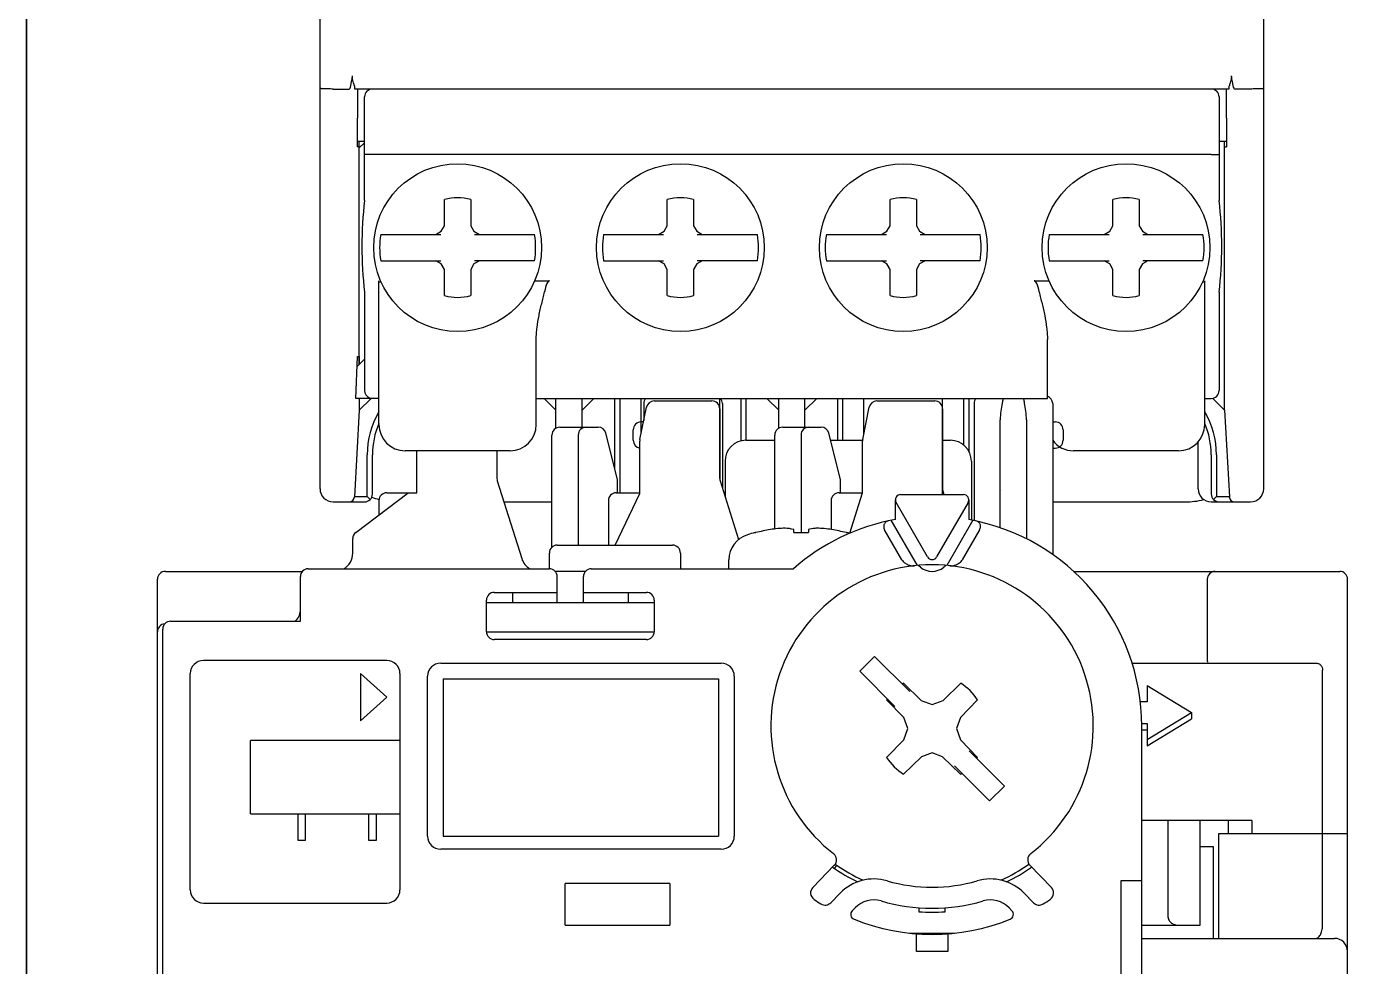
# Model space of a CAD drawing. Header units: millimetres. Extents: x 0 to 19090, y 0 to 12100.
# Drawn here: x 16945.1 to 16995.5, y 10643.6 to 10679.5 of the extents above; entities that cross this region are included whole.
import ezdxf

# ---------------------------------------------------------------- set-up
doc = ezdxf.new("R2010")
doc.units = ezdxf.units.MM
doc.header["$MEASUREMENT"] = 0
doc.layers.add('NetDam', color=7, linetype='Continuous', lineweight=35)

msp = doc.modelspace()

# ---------------------------------------------------------------- linework, layer by layer
at = {"color": 7, "linetype": 'Continuous'}
for p, q in [((16956.292, 10661.875), (16956.292, 10727.875)), ((16992.292, 10661.875), (16992.292, 10723.772)), ((16956.792, 10677.125), (16957.403, 10677.125)), ((16990.964, 10677.125), (16957.621, 10677.125)), ((16957.72, 10677.125), (16957.709, 10674.925)), ((16957.992, 10672.875), (16957.992, 10676.825)), ((16990.592, 10676.825), (16990.592, 10672.875)), ((16990.864, 10677.125), (16990.875, 10674.925)), ((16991.792, 10677.125), (16991.181, 10677.125)), ((16957.792, 10674.925), (16957.709, 10674.925)), ((16957.992, 10675.125), (16957.71, 10675.125)), ((16957.792, 10666.625), (16957.792, 10675.125)), ((16957.992, 10675.075), (16957.792, 10674.875)), ((16990.874, 10675.125), (16990.592, 10675.125)), ((16990.792, 10664.875), (16990.792, 10675.125)), ((16990.792, 10674.925), (16990.875, 10674.925)), ((16990.292, 10674.625), (16958.292, 10674.625)), ((16961.042, 10671.908), (16961.042, 10672.908)), ((16962.042, 10672.908), (16962.042, 10671.908)), ((16969.542, 10671.908), (16969.542, 10672.908)), ((16970.542, 10672.908), (16970.542, 10671.908)), ((16978.042, 10671.908), (16978.042, 10672.908)), ((16979.042, 10672.908), (16979.042, 10671.908)), ((16986.542, 10671.908), (16986.542, 10672.908)), ((16987.542, 10672.908), (16987.542, 10671.908)), ((16960.709, 10671.575), (16960.92, 10671.697)), ((16960.92, 10671.697), (16961.042, 10671.908)), ((16962.042, 10671.908), (16962.164, 10671.697)), ((16962.164, 10671.697), (16962.375, 10671.575)), ((16969.209, 10671.575), (16969.42, 10671.697)), ((16969.42, 10671.697), (16969.542, 10671.908)), ((16970.542, 10671.908), (16970.664, 10671.697)), ((16970.664, 10671.697), (16970.875, 10671.575)), ((16977.709, 10671.575), (16977.92, 10671.697)), ((16977.92, 10671.697), (16978.042, 10671.908)), ((16979.042, 10671.908), (16979.164, 10671.697)), ((16979.164, 10671.697), (16979.375, 10671.575)), ((16986.209, 10671.575), (16986.42, 10671.697)), ((16986.42, 10671.697), (16986.542, 10671.908)), ((16987.542, 10671.908), (16987.664, 10671.697)), ((16987.664, 10671.697), (16987.875, 10671.575)), ((16958.609, 10671.575), (16960.899, 10671.575)), ((16962.186, 10671.575), (16964.476, 10671.575)), ((16967.109, 10671.575), (16969.399, 10671.575)), ((16970.686, 10671.575), (16972.976, 10671.575)), ((16975.609, 10671.575), (16977.899, 10671.575)), ((16979.186, 10671.575), (16981.476, 10671.575)), ((16984.109, 10671.575), (16986.399, 10671.575)), ((16987.686, 10671.575), (16989.976, 10671.575)), ((16958.609, 10670.575), (16960.899, 10670.575)), ((16960.92, 10670.453), (16960.709, 10670.575)), ((16961.042, 10670.242), (16960.92, 10670.453)), ((16961.042, 10669.242), (16961.042, 10670.242)), ((16962.164, 10670.453), (16962.042, 10670.242)), ((16962.042, 10670.242), (16962.042, 10669.242)), ((16962.375, 10670.575), (16962.164, 10670.453)), ((16964.476, 10670.575), (16962.186, 10670.575)), ((16967.109, 10670.575), (16969.399, 10670.575)), ((16969.42, 10670.453), (16969.209, 10670.575)), ((16969.542, 10670.242), (16969.42, 10670.453)), ((16969.542, 10669.242), (16969.542, 10670.242)), ((16970.664, 10670.453), (16970.542, 10670.242)), ((16970.542, 10670.242), (16970.542, 10669.242)), ((16970.875, 10670.575), (16970.664, 10670.453)), ((16972.976, 10670.575), (16970.686, 10670.575)), ((16975.609, 10670.575), (16977.899, 10670.575)), ((16977.92, 10670.453), (16977.709, 10670.575)), ((16978.042, 10670.242), (16977.92, 10670.453)), ((16978.042, 10669.242), (16978.042, 10670.242)), ((16979.164, 10670.453), (16979.042, 10670.242)), ((16979.042, 10670.242), (16979.042, 10669.242)), ((16979.375, 10670.575), (16979.164, 10670.453)), ((16981.476, 10670.575), (16979.186, 10670.575)), ((16984.109, 10670.575), (16986.399, 10670.575)), ((16986.42, 10670.453), (16986.209, 10670.575)), ((16986.542, 10670.242), (16986.42, 10670.453)), ((16986.542, 10669.242), (16986.542, 10670.242)), ((16987.664, 10670.453), (16987.542, 10670.242)), ((16987.542, 10670.242), (16987.542, 10669.242)), ((16987.875, 10670.575), (16987.664, 10670.453)), ((16989.976, 10670.575), (16987.686, 10670.575)), ((16958.542, 10664.325), (16958.542, 10669.808)), ((16958.626, 10669.758), (16958.542, 10669.758)), ((16964.459, 10669.808), (16965.042, 10669.808)), ((16983.542, 10669.808), (16984.126, 10669.808)), ((16990.042, 10669.758), (16989.959, 10669.758)), ((16990.042, 10664.325), (16990.042, 10669.808)), ((16957.992, 10669.375), (16957.992, 10665.625)), ((16990.592, 10669.375), (16990.592, 10665.625)), ((16964.542, 10664.325), (16964.542, 10667.571)), ((16984.042, 10665.325), (16984.042, 10667.571)), ((16957.663, 10665.325), (16957.72, 10666.925)), ((16957.992, 10666.825), (16957.707, 10666.539)), ((16957.72, 10666.925), (16957.792, 10666.925)), ((16957.792, 10666.925), (16957.78, 10666.613)), ((16958.18, 10665.325), (16957.663, 10665.325)), ((16957.792, 10665.325), (16957.792, 10664.875)), ((16957.792, 10664.875), (16958.242, 10665.325)), ((16958.542, 10665.325), (16958.292, 10665.325)), ((16964.542, 10665.325), (16984.042, 10665.325)), ((16964.842, 10665.325), (16965.292, 10664.875)), ((16965.292, 10664.185), (16965.292, 10665.325)), ((16966.292, 10664.225), (16966.292, 10665.325)), ((16966.292, 10664.875), (16966.742, 10665.325)), ((16967.542, 10662.625), (16967.542, 10665.325)), ((16967.742, 10661.725), (16967.742, 10665.325)), ((16968.542, 10663.975), (16968.542, 10665.325)), ((16969.038, 10665.225), (16971.242, 10665.225)), ((16971.542, 10662.265), (16971.542, 10665.325)), ((16972.342, 10665.325), (16972.342, 10663.7)), ((16972.542, 10665.325), (16972.542, 10663.725)), ((16973.342, 10665.325), (16973.792, 10664.875)), ((16973.792, 10664.185), (16973.792, 10665.325)), ((16974.792, 10664.225), (16974.792, 10665.325)), ((16974.792, 10664.875), (16975.242, 10665.325)), ((16976.042, 10663.725), (16976.042, 10665.325)), ((16976.242, 10663.725), (16976.242, 10665.325)), ((16977.042, 10663.975), (16977.042, 10665.325)), ((16977.538, 10665.225), (16979.742, 10665.225)), ((16980.042, 10661.653), (16980.042, 10665.325)), ((16980.842, 10665.325), (16980.842, 10663.549)), ((16981.042, 10665.325), (16981.042, 10663.312)), ((16990.042, 10665.325), (16990.292, 10665.325)), ((16990.338, 10665.329), (16990.792, 10664.875)), ((16957.792, 10664.875), (16957.603, 10661.564)), ((16968.498, 10663.754), (16968.744, 10664.984)), ((16968.642, 10665.125), (16968.642, 10664.475)), ((16971.542, 10664.925), (16971.542, 10662.265)), ((16971.642, 10665.125), (16971.642, 10661.901)), ((16976.998, 10663.754), (16977.244, 10664.984)), ((16980.042, 10664.925), (16980.042, 10661.867)), ((16981.242, 10665.125), (16981.242, 10660.663)), ((16984.242, 10665.125), (16984.242, 10659.364)), ((16990.792, 10664.875), (16990.982, 10661.564)), ((16965.442, 10664.225), (16966.908, 10664.225)), ((16968.632, 10664.425), (16968.542, 10664.425)), ((16973.942, 10664.225), (16975.408, 10664.225)), ((16982.242, 10660.386), (16982.242, 10664.505)), ((16983.242, 10664.505), (16983.242, 10659.964)), ((16984.242, 10664.425), (16984.342, 10664.425)), ((16965.142, 10659.648), (16965.142, 10663.925)), ((16966.142, 10663.925), (16966.142, 10659.725)), ((16967.642, 10662.225), (16967.199, 10663.998)), ((16968.242, 10663.725), (16968.242, 10664.125)), ((16968.492, 10661.701), (16968.492, 10663.695)), ((16972.542, 10663.725), (16973.642, 10663.725)), ((16973.642, 10660.343), (16973.642, 10663.925)), ((16974.642, 10663.925), (16974.642, 10660.203)), ((16976.142, 10662.225), (16975.699, 10663.998)), ((16975.767, 10663.725), (16976.994, 10663.725)), ((16976.992, 10661.725), (16976.992, 10663.695)), ((16980.042, 10663.725), (16980.342, 10663.725)), ((16984.642, 10664.125), (16984.642, 10663.725)), ((16989.792, 10661.875), (16989.792, 10663.667)), ((16958.092, 10661.575), (16958.092, 10663.175)), ((16958.292, 10661.675), (16958.292, 10663.175)), ((16963.542, 10663.325), (16959.542, 10663.325)), ((16959.992, 10661.725), (16959.992, 10663.325)), ((16963.042, 10663.325), (16963.042, 10662.265)), ((16984.242, 10663.425), (16984.342, 10663.425)), ((16989.042, 10663.325), (16985.042, 10663.325)), ((16990.292, 10663.175), (16990.292, 10661.675)), ((16990.492, 10663.175), (16990.492, 10661.575)), ((16971.742, 10662.925), (16971.742, 10661.584)), ((16981.142, 10662.925), (16981.142, 10660.683)), ((16963.056, 10662.175), (16963.988, 10659.215)), ((16967.642, 10661.725), (16967.642, 10662.225)), ((16971.556, 10662.175), (16972.261, 10659.937)), ((16976.142, 10661.725), (16976.142, 10662.225)), ((16957.661, 10660.212), (16959.652, 10661.725)), ((16958.842, 10661.725), (16959.992, 10661.725)), ((16967.552, 10659.725), (16968.492, 10661.701)), ((16967.592, 10661.725), (16968.492, 10661.725)), ((16976.092, 10661.725), (16976.992, 10661.725)), ((16976.506, 10660.179), (16976.992, 10661.725)), ((16978.442, 10661.653), (16980.842, 10661.653)), ((16980.051, 10661.794), (16980.086, 10661.653)), ((16956.792, 10661.375), (16957.992, 10661.375)), ((16957.604, 10661.575), (16958.092, 10661.575)), ((16958.092, 10661.575), (16958.204, 10661.463)), ((16958.542, 10661.425), (16958.542, 10660.882)), ((16963.308, 10661.375), (16965.142, 10661.375)), ((16967.292, 10661.425), (16967.292, 10659.725)), ((16975.792, 10661.425), (16975.792, 10660.324)), ((16978.242, 10660.701), (16978.242, 10661.453)), ((16978.242, 10661.375), (16978.258, 10661.375)), ((16979.469, 10659.275), (16978.269, 10661.353)), ((16981.016, 10661.353), (16979.816, 10659.275)), ((16981.026, 10661.375), (16981.042, 10661.375)), ((16981.042, 10661.453), (16981.042, 10660.701)), ((16984.242, 10661.375), (16989.292, 10661.375)), ((16990.292, 10661.375), (16991.792, 10661.375)), ((16990.492, 10661.575), (16990.38, 10661.463)), ((16990.492, 10661.575), (16990.981, 10661.575)), ((16979.08, 10658.949), (16978.085, 10660.672)), ((16981.199, 10660.672), (16980.205, 10658.949)), ((16972.892, 10660.203), (16972.915, 10660.203)), ((16974.362, 10660.203), (16974.362, 10660.321)), ((16974.362, 10660.203), (16974.922, 10660.203)), ((16974.922, 10660.321), (16974.922, 10660.203)), ((16976.37, 10660.203), (16976.392, 10660.203)), ((16978.49, 10659.171), (16977.833, 10660.309)), ((16981.452, 10660.309), (16980.795, 10659.171)), ((16957.542, 10659.425), (16957.542, 10659.973)), ((16965.342, 10659.725), (16969.742, 10659.725)), ((16965.042, 10658.825), (16965.042, 10659.425)), ((16970.042, 10659.425), (16970.042, 10658.825)), ((16971.892, 10658.825), (16971.892, 10659.164)), ((16950.392, 10658.725), (16955.62, 10658.725)), ((16955.842, 10658.825), (16965.042, 10658.825)), ((16966.419, 10658.725), (16965.265, 10658.725)), ((16966.642, 10658.825), (16974.351, 10658.825)), ((16979.199, 10658.884), (16979.116, 10658.951)), ((16980.169, 10658.951), (16980.086, 10658.884)), ((16985.038, 10658.725), (16995.192, 10658.725)), ((16950.092, 10621.525), (16950.092, 10658.425)), ((16955.542, 10656.825), (16955.542, 10658.525)), ((16965.342, 10657.522), (16965.342, 10658.525)), ((16966.342, 10657.522), (16966.342, 10658.525)), ((16990.142, 10658.425), (16990.142, 10655.301)), ((16995.492, 10635.163), (16995.492, 10658.425)), ((16962.642, 10656.425), (16962.642, 10657.625)), ((16962.942, 10657.925), (16965.342, 10657.925)), ((16963.642, 10657.522), (16963.642, 10657.925)), ((16966.342, 10657.925), (16968.742, 10657.925)), ((16968.042, 10657.925), (16968.042, 10657.522)), ((16969.042, 10657.625), (16969.042, 10656.425)), ((16969.042, 10657.522), (16962.642, 10657.522)), ((16950.592, 10656.825), (16955.542, 10656.825)), ((16950.292, 10633.625), (16950.292, 10656.525)), ((16962.642, 10656.425), (16969.042, 10656.425)), ((16968.742, 10656.125), (16962.942, 10656.125)), ((16958.842, 10655.325), (16951.842, 10655.325)), ((16960.897, 10655.225), (16971.597, 10655.225)), ((16977.45, 10655.483), (16976.885, 10654.917)), ((16978.792, 10654.141), (16977.45, 10655.483)), ((16987.27, 10655.225), (16994.286, 10655.225)), ((16951.342, 10646.575), (16951.342, 10654.825)), ((16957.842, 10654.825), (16957.842, 10653.025)), ((16958.842, 10653.925), (16957.842, 10654.825)), ((16959.342, 10654.825), (16959.342, 10646.575)), ((16960.397, 10648.625), (16960.397, 10654.725)), ((16960.992, 10654.625), (16960.992, 10648.625)), ((16960.992, 10654.625), (16971.492, 10654.625)), ((16971.492, 10654.625), (16971.492, 10648.625)), ((16972.097, 10654.725), (16972.097, 10648.625)), ((16976.885, 10654.917), (16978.227, 10653.575)), ((16994.536, 10645.225), (16994.536, 10654.955)), ((16978.548, 10654.458), (16979.222, 10653.804)), ((16980.062, 10653.804), (16980.737, 10654.458)), ((16987.842, 10654.369), (16987.842, 10653.752)), ((16987.842, 10654.369), (16989.542, 10653.34)), ((16957.842, 10653.025), (16958.842, 10653.925)), ((16978.563, 10653.145), (16977.909, 10653.819)), ((16979.222, 10653.804), (16979.642, 10653.65)), ((16979.642, 10653.65), (16980.062, 10653.804)), ((16981.376, 10653.819), (16980.722, 10653.145)), ((16987.842, 10653.752), (16987.584, 10653.752)), ((16978.717, 10652.725), (16978.563, 10653.145)), ((16980.722, 10653.145), (16980.568, 10652.725)), ((16987.842, 10652.311), (16989.542, 10653.34)), ((16987.842, 10652.068), (16989.542, 10653.097)), ((16989.542, 10653.34), (16989.542, 10653.097)), ((16978.563, 10652.305), (16978.717, 10652.725)), ((16980.568, 10652.725), (16980.722, 10652.305)), ((16987.639, 10652.928), (16987.842, 10652.928)), ((16987.642, 10642.925), (16987.642, 10652.825)), ((16987.642, 10652.686), (16987.842, 10652.686)), ((16987.842, 10652.928), (16987.842, 10652.068)), ((16953.642, 10649.475), (16953.642, 10652.275)), ((16959.342, 10652.275), (16953.642, 10652.275)), ((16977.909, 10651.631), (16978.563, 10652.305)), ((16980.722, 10652.305), (16981.376, 10651.631)), ((16979.242, 10651.653), (16978.556, 10650.987)), ((16979.642, 10651.799), (16979.242, 10651.653)), ((16980.042, 10651.653), (16979.642, 10651.799)), ((16980.729, 10650.987), (16980.042, 10651.653)), ((16982.4, 10650.533), (16981.058, 10651.875)), ((16980.492, 10651.309), (16981.834, 10649.967)), ((16982.4, 10650.533), (16981.834, 10649.967)), ((16953.642, 10649.475), (16959.342, 10649.475)), ((16955.442, 10649.475), (16955.442, 10648.475)), ((16955.742, 10648.475), (16955.742, 10649.475)), ((16958.142, 10649.475), (16958.142, 10648.475)), ((16958.442, 10648.475), (16958.442, 10649.475)), ((16991.838, 10649.225), (16987.642, 10649.225)), ((16988.649, 10645.525), (16988.649, 10649.225)), ((16989.865, 10645.225), (16989.865, 10649.225)), ((16990.94, 10649.225), (16990.94, 10648.725)), ((16991.838, 10649.225), (16991.838, 10648.725)), ((16960.992, 10648.625), (16971.492, 10648.625)), ((16990.578, 10644.725), (16990.578, 10648.725)), ((16990.578, 10648.725), (16995.492, 10648.725)), ((16955.442, 10648.475), (16955.742, 10648.475)), ((16958.142, 10648.475), (16958.442, 10648.475)), ((16971.597, 10648.125), (16960.897, 10648.125)), ((16989.865, 10648.225), (16990.362, 10648.225)), ((16990.362, 10648.225), (16990.362, 10644.725)), ((16975.912, 10647.513), (16975.092, 10646.671)), ((16976.003, 10647.527), (16975.914, 10647.4)), ((16984.193, 10646.671), (16983.373, 10647.513)), ((16965.642, 10645.225), (16965.642, 10646.825)), ((16969.642, 10646.825), (16965.642, 10646.825)), ((16969.642, 10646.825), (16969.642, 10645.225)), ((16986.842, 10646.925), (16986.842, 10642.925)), ((16987.642, 10646.925), (16986.842, 10646.925)), ((16951.842, 10646.075), (16958.842, 10646.075)), ((16975.778, 10646.085), (16976.13, 10646.447)), ((16983.154, 10646.447), (16983.507, 10646.085)), ((16976.704, 10645.889), (16976.596, 10645.779)), ((16979.142, 10645.893), (16979.142, 10645.743)), ((16980.142, 10645.743), (16980.142, 10645.893)), ((16982.689, 10645.779), (16982.581, 10645.889)), ((16965.642, 10645.225), (16969.642, 10645.225)), ((16987.642, 10645.225), (16989.865, 10645.225)), ((16978.786, 10644.925), (16980.498, 10644.925)), ((16979.042, 10644.225), (16979.042, 10644.898)), ((16980.242, 10644.898), (16980.242, 10644.225)), ((16987.642, 10644.725), (16994.992, 10644.725)), ((16980.242, 10644.225), (16979.042, 10644.225))]:
    msp.add_line(p, q, dxfattribs=at)
for centre in [(16961.542, 10671.075), (16970.042, 10671.075), (16978.542, 10671.075), (16987.042, 10671.075)]:
    msp.add_circle(centre, 3.2, dxfattribs=at)
for centre, radius, start, end in [((16958.292, 10676.825), 0.3, 90, 180), ((16990.292, 10676.825), 0.3, 0, 90), ((16973.255, 10671.125), 15.363, 173.459, 186.5415), ((16961.542, 10671.075), 1.9, 74.7425, 105.2575), ((16970.042, 10671.075), 1.9, 74.7425, 105.2575), ((16978.542, 10671.075), 1.9, 74.7425, 105.2575), ((16987.042, 10671.075), 1.9, 74.7425, 105.2575), ((16975.33, 10671.125), 15.363, 353.4585, 6.541), ((16961.542, 10671.075), 2.976, 170.3274, 189.6726), ((16961.542, 10671.075), 2.976, 350.3274, 9.6726), ((16970.042, 10671.075), 2.976, 170.3274, 189.6726), ((16970.042, 10671.075), 2.976, 350.3274, 9.6726), ((16978.542, 10671.075), 2.976, 170.3274, 189.6726), ((16978.542, 10671.075), 2.976, 350.3274, 9.6726), ((16987.042, 10671.075), 2.976, 170.3274, 189.6726), ((16987.042, 10671.075), 2.976, 350.3274, 9.6726), ((16961.542, 10671.075), 1.9, 254.7425, 285.2575), ((16970.042, 10671.075), 1.9, 254.7425, 285.2575), ((16978.542, 10671.075), 1.9, 254.7425, 285.2575), ((16987.042, 10671.075), 1.9, 254.7425, 285.2575), ((16958.292, 10665.625), 0.3, 180, 247.9684), ((16958.284, 10665.605), 0.278, 247.9186, 271.6394), ((16968.942, 10665.125), 0.3, 138.1897, 180), ((16969.038, 10664.925), 0.3, 90, 168.6901), ((16970.003, 10665.144), 0.549, 8.5182, 10.4088), ((16971.242, 10664.925), 0.3, 0, 90), ((16971.342, 10665.125), 0.3, 0, 41.8103), ((16977.538, 10664.925), 0.3, 90, 168.6901), ((16979.742, 10664.925), 0.3, 0, 90), ((16981.542, 10665.125), 0.3, 138.1897, 180), ((16983.942, 10665.125), 0.3, 0, 70.5288), ((16990.292, 10665.625), 0.3, 270, 0), ((16961.292, 10663.175), 3.2, 149.3085, 180), ((16987.292, 10663.175), 3.2, 0, 30.6915), ((16961.292, 10663.175), 3, 156.5346, 180), ((16959.542, 10664.325), 1, 180, 270), ((16963.542, 10664.325), 1, 270, 0), ((16965.442, 10663.925), 0.3, 90, 180), ((16966.442, 10663.925), 0.3, 90, 180), ((16966.908, 10663.925), 0.3, 14.0362, 90), ((16968.542, 10664.125), 0.3, 90, 180), ((16973.942, 10663.925), 0.3, 90, 180), ((16974.942, 10663.925), 0.3, 90, 180), ((16975.408, 10663.925), 0.3, 14.0362, 90), ((16984.342, 10664.125), 0.3, 0, 90), ((16989.042, 10664.325), 1, 270, 0), ((16987.292, 10663.175), 3, 0, 23.4654), ((16968.542, 10663.725), 0.3, 180, 260.3917), ((16968.792, 10663.695), 0.3, 168.6901, 180), ((16972.542, 10662.925), 0.8, 90, 180), ((16977.292, 10663.695), 0.3, 168.6901, 180), ((16980.342, 10662.925), 0.8, 0, 90), ((16985.042, 10664.325), 1, 216.8699, 270), ((16984.342, 10663.725), 0.3, 270, 0), ((16963.342, 10662.265), 0.3, 180, 197.4748), ((16971.842, 10662.265), 0.3, 180, 197.4748), ((16956.792, 10661.875), 0.5, 180, 270), ((16957.992, 10661.675), 0.3, 270, 0), ((16958.842, 10661.425), 0.3, 90, 180), ((16967.592, 10661.425), 0.3, 90, 180), ((16976.092, 10661.425), 0.3, 90, 180), ((16978.442, 10661.453), 0.2, 90, 210), ((16980.342, 10661.867), 0.3, 180, 194.0363), ((16980.842, 10661.453), 0.2, 330, 90), ((16982.483, 10661.815), 0.19, 179.9727, 181.0432), ((16990.292, 10661.875), 0.5, 180, 270), ((16990.592, 10661.675), 0.3, 180, 270), ((16991.792, 10661.875), 0.5, 270, 0), ((16957.403, 10661.575), 0.2, 270, 356.7295), ((16959.292, 10664.375), 3, 250.0221, 255.5877), ((16989.292, 10664.375), 3, 270, 283.8373), ((16991.181, 10661.575), 0.2, 183.2705, 270), ((16979.642, 10652.825), 8, 100.0787, 131.4096), ((16979.642, 10652.825), 8, 0, 79.9213), ((16957.842, 10659.973), 0.3, 127.2348, 180), ((16972.892, 10659.164), 1, 106.9578, 180), ((16974.642, 10653.425), 7, 104.4775, 106.9578), ((16974.642, 10653.425), 6.994, 99.6084, 104.2987), ((16974.23, 10655.149), 5.227, 92.1087, 98.304), ((16973.921, 10658.577), 1.799, 75.7888, 86.2741), ((16975.054, 10655.142), 5.234, 81.6998, 87.8875), ((16974.642, 10653.425), 6.994, 75.7013, 80.3916), ((16974.642, 10653.425), 7, 74.6476, 75.5225), ((16965.342, 10659.425), 0.3, 90, 180), ((16969.742, 10659.425), 0.3, 0, 90), ((16956.842, 10659.425), 0.7, 300.8299, 0), ((16964.656, 10659.425), 0.7, 197.4748, 239.136), ((16979.642, 10659.375), 0.2, 210, 330), ((16950.392, 10658.425), 0.3, 90, 180), ((16955.842, 10658.525), 0.3, 90, 180), ((16965.042, 10658.525), 0.3, 0, 90), ((16966.642, 10658.525), 0.3, 90, 180), ((16979.642, 10652.825), 6.15, 307.7132, 232.2868), ((16979.642, 10659.425), 0.7, 230.6646, 309.3354), ((16990.442, 10658.425), 0.3, 90, 180), ((16995.192, 10658.425), 0.3, 0, 90), ((16962.942, 10657.625), 0.3, 90, 180), ((16968.742, 10657.625), 0.3, 0, 90), ((16955.042, 10657.225), 0.5, 306.808, 0), ((16950.392, 10656.425), 0.3, 94.5911, 180), ((16950.592, 10656.525), 0.3, 90, 180), ((16962.942, 10656.425), 0.3, 180, 270), ((16968.742, 10656.425), 0.3, 270, 0), ((16951.842, 10654.825), 0.5, 90, 180), ((16958.842, 10654.825), 0.5, 0, 90), ((16960.897, 10654.725), 0.5, 90, 180), ((16971.597, 10654.725), 0.5, 0, 90), ((16979.642, 10652.725), 2.05, 122.2602, 123.7482), ((16979.642, 10652.725), 2.05, 32.2602, 57.7398), ((16979.642, 10652.725), 2.05, 146.2518, 147.7398), ((16979.642, 10652.725), 2.05, 212.2602, 237.9895), ((16979.642, 10652.725), 2.05, 326.2518, 327.7398), ((16979.642, 10652.725), 2.05, 302.0105, 303.7482), ((16960.897, 10648.625), 0.5, 180, 270), ((16971.597, 10648.625), 0.5, 270, 0), ((16975.697, 10647.722), 0.3, 315.7744, 52.2868), ((16979.642, 10652.725), 6.35, 234.4243, 245.58), ((16979.642, 10652.725), 6.35, 294.42, 305.5757), ((16983.588, 10647.722), 0.3, 127.7132, 224.2256), ((16979.642, 10652.725), 6.5, 234.2838, 244.0889), ((16979.642, 10652.725), 6.5, 295.9105, 305.7163), ((16951.842, 10646.575), 0.5, 180, 270), ((16958.842, 10646.575), 0.5, 270, 0), ((16975.307, 10646.462), 0.3, 135.7744, 235.7325), ((16977.42, 10645.192), 1.8, 73.7683, 135.7744), ((16979.642, 10652.825), 6.15, 253.7683, 286.2317), ((16981.865, 10645.192), 1.8, 44.2256, 106.2317), ((16983.978, 10646.462), 0.3, 304.2675, 44.2256), ((16979.642, 10652.825), 8, 235.7325, 238.0075), ((16975.563, 10646.294), 0.3, 238.0075, 315.7744), ((16977.42, 10645.192), 1, 73.7683, 135.7744), ((16979.642, 10652.825), 6.95, 253.7683, 286.2317), ((16981.865, 10645.192), 1, 44.2256, 106.2317), ((16983.722, 10646.294), 0.3, 224.2256, 301.9925), ((16979.642, 10652.825), 8, 301.9925, 304.2675), ((16976.739, 10645.639), 0.2, 135.7744, 248.0006), ((16979.642, 10652.825), 7.1, 265.9617, 274.0383), ((16982.545, 10645.639), 0.2, 291.9994, 44.2256), ((16979.642, 10652.825), 7.95, 248.0006, 291.9994), ((16994.992, 10644.225), 0.5, 0, 90)]:
    msp.add_arc(centre, radius, start, end, dxfattribs=at)
for centre, major_axis, ratio, start_param, end_param in [((16957.403, 10679.42), (0, 2.295), 0.087156, -3.141593, -2.468842), ((16957.623, 10677.625), (0.002, 0.5), 0.056924, -3.838117, -3.141308), ((16990.961, 10677.625), (-0.002, 0.5), 0.056924, -3.141877, -2.445069), ((16991.181, 10679.42), (0, -2.295), 0.087156, -0.672751, 0), ((16965.042, 10664.071), (0, 5.737), 0.087156, 0, 0.386947), ((16983.542, 10664.071), (0, 5.737), 0.087156, -0.386947, 0), ((16958.18, 10667.325), (2.8, 0), 0.714286, -1.570796, -1.530594), ((16982.542, 10664.505), (0, 0.92), 0.325991, 0.831174, 1.570796), ((16982.942, 10664.505), (0, 0.92), 0.325991, -1.570796, -0.831174)]:
    msp.add_ellipse(centre, major_axis=major_axis, ratio=ratio, start_param=start_param, end_param=end_param, dxfattribs=at)
for points, knots in [([(16957.603, 10677.241), (16957.602, 10677.254), (16957.598, 10677.281), (16957.582, 10677.338), (16957.561, 10677.398), (16957.542, 10677.463), (16957.53, 10677.515), (16957.524, 10677.57), (16957.526, 10677.607), (16957.528, 10677.625)], [0, 0, 0, 0, 0.097243, 0.206197, 0.450835, 0.582757, 0.719152, 0.858725, 1, 1, 1, 1]), ([(16991.057, 10677.625), (16991.059, 10677.607), (16991.06, 10677.57), (16991.054, 10677.515), (16991.043, 10677.463), (16991.023, 10677.398), (16991.002, 10677.338), (16990.987, 10677.281), (16990.982, 10677.254), (16990.982, 10677.241)], [0, 0, 0, 0, 0.141275, 0.280848, 0.417243, 0.549165, 0.793803, 0.902757, 1, 1, 1, 1]), ([(16956.792, 10677.125), (16956.76, 10677.125), (16956.696, 10677.125), (16956.603, 10677.126), (16956.518, 10677.128), (16956.453, 10677.131), (16956.407, 10677.133), (16956.378, 10677.135), (16956.353, 10677.136), (16956.332, 10677.138), (16956.315, 10677.14), (16956.303, 10677.142), (16956.296, 10677.144), (16956.293, 10677.145), (16956.292, 10677.146), (16956.292, 10677.147)], [0, 0, 0, 0, 0.194465, 0.381445, 0.553767, 0.704827, 0.770543, 0.828861, 0.879231, 0.921183, 0.95434, 0.978434, 0.993376, 0.997553, 1, 1, 1, 1]), ([(16992.292, 10677.147), (16992.292, 10677.146), (16992.292, 10677.145), (16992.288, 10677.144), (16992.281, 10677.142), (16992.269, 10677.14), (16992.253, 10677.138), (16992.232, 10677.136), (16992.207, 10677.135), (16992.178, 10677.133), (16992.132, 10677.131), (16992.067, 10677.128), (16991.981, 10677.126), (16991.889, 10677.125), (16991.825, 10677.125), (16991.792, 10677.125)], [0, 0, 0, 0, 0.002447, 0.006624, 0.021566, 0.04566, 0.078817, 0.120769, 0.171139, 0.229457, 0.295173, 0.446233, 0.618555, 0.805535, 1, 1, 1, 1]), ([(16958.292, 10674.625), (16958.273, 10674.625), (16958.234, 10674.625), (16958.179, 10674.625), (16958.135, 10674.625), (16958.102, 10674.626), (16958.081, 10674.626), (16958.061, 10674.626), (16958.044, 10674.626), (16958.029, 10674.626), (16958.018, 10674.627), (16958.01, 10674.627), (16958.005, 10674.627), (16958.002, 10674.627), (16957.998, 10674.627), (16957.996, 10674.627), (16957.994, 10674.627), (16957.993, 10674.628), (16957.992, 10674.628), (16957.992, 10674.628)], [0, 0, 0, 0, 0.195342, 0.383101, 0.556044, 0.634844, 0.707507, 0.773336, 0.831705, 0.882061, 0.923926, 0.94155, 0.956909, 0.969969, 0.9807, 0.989079, 0.995084, 0.998713, 1, 1, 1, 1]), ([(16990.292, 10674.625), (16990.312, 10674.625), (16990.35, 10674.625), (16990.406, 10674.625), (16990.45, 10674.625), (16990.482, 10674.626), (16990.504, 10674.626), (16990.524, 10674.626), (16990.541, 10674.626), (16990.556, 10674.626), (16990.567, 10674.627), (16990.575, 10674.627), (16990.579, 10674.627), (16990.583, 10674.627), (16990.586, 10674.627), (16990.589, 10674.627), (16990.591, 10674.627), (16990.592, 10674.628), (16990.592, 10674.628), (16990.592, 10674.628)], [0, 0, 0, 0, 0.195342, 0.383101, 0.556044, 0.634844, 0.707507, 0.773336, 0.831705, 0.882061, 0.923926, 0.94155, 0.956909, 0.969969, 0.9807, 0.989079, 0.995084, 0.998713, 1, 1, 1, 1]), ([(16957.992, 10669.375), (16957.992, 10669.374), (16957.994, 10669.372), (16957.996, 10669.371), (16957.997, 10669.37)], [0, 0, 0, 0, 0.389095, 1, 1, 1, 1]), ([(16964.542, 10667.571), (16964.542, 10667.647), (16964.548, 10667.801), (16964.579, 10668.107), (16964.63, 10668.41), (16964.695, 10668.711), (16964.748, 10668.935), (16964.803, 10669.159), (16964.838, 10669.309), (16964.854, 10669.384)], [0, 0, 0, 0, 0.125006, 0.250017, 0.499988, 0.624993, 0.749992, 0.875, 1, 1, 1, 1]), ([(16983.731, 10669.384), (16983.747, 10669.309), (16983.782, 10669.159), (16983.837, 10668.935), (16983.89, 10668.711), (16983.954, 10668.41), (16984.006, 10668.107), (16984.036, 10667.801), (16984.042, 10667.647), (16984.042, 10667.571)], [0, 0, 0, 0, 0.125, 0.250008, 0.375007, 0.500012, 0.749983, 0.874994, 1, 1, 1, 1]), ([(16982.321, 10665.125), (16982.322, 10665.131), (16982.329, 10665.154), (16982.334, 10665.178), (16982.335, 10665.196)], [0, 0, 0, 0, 0.25225, 1, 1, 1, 1]), ([(16982.335, 10665.196), (16982.338, 10665.222), (16982.344, 10665.26), (16982.357, 10665.303), (16982.364, 10665.319), (16982.366, 10665.325)], [0, 0, 0, 0, 0.3003823, 0.4368546, 0.5067557, 0.5067557, 0.5067557, 0.5067557]), ([(16983.119, 10665.325), (16983.121, 10665.319), (16983.128, 10665.303), (16983.141, 10665.26), (16983.147, 10665.222), (16983.149, 10665.196)], [0.4932472, 0.4932472, 0.4932472, 0.4932472, 0.563145, 0.6996173, 1, 1, 1, 1]), ([(16983.149, 10665.196), (16983.15, 10665.19), (16983.153, 10665.166), (16983.159, 10665.142), (16983.164, 10665.125)], [0, 0, 0, 0, 0.246934, 1, 1, 1, 1]), ([(16977.982, 10660.651), (16977.95, 10660.644), (16977.903, 10660.626), (16977.851, 10660.585), (16977.82, 10660.544), (16977.799, 10660.493), (16977.792, 10660.434), (16977.803, 10660.37), (16977.821, 10660.329), (16977.833, 10660.309)], [0, 0, 0, 0, 0.220503, 0.331017, 0.44503, 0.566597, 0.699889, 0.845986, 1, 1, 1, 1]), ([(16981.452, 10660.309), (16981.463, 10660.329), (16981.482, 10660.37), (16981.493, 10660.434), (16981.486, 10660.493), (16981.465, 10660.544), (16981.433, 10660.585), (16981.382, 10660.626), (16981.335, 10660.644), (16981.303, 10660.651)], [0, 0, 0, 0, 0.154014, 0.300111, 0.433403, 0.55497, 0.668983, 0.779497, 1, 1, 1, 1]), ([(16975.247, 10660.372), (16975.22, 10660.371), (16975.111, 10660.361), (16975.002, 10660.341), (16974.922, 10660.321)], [0, 0, 0, 0, 0.248301, 1, 1, 1, 1]), ([(16978.49, 10659.171), (16978.516, 10659.126), (16978.587, 10659.05), (16978.714, 10658.976), (16978.843, 10658.938), (16978.93, 10658.934), (16978.971, 10658.938)], [0, 0, 0, 0, 0.281549, 0.5409, 0.779142, 1, 1, 1, 1]), ([(16980.314, 10658.938), (16980.355, 10658.934), (16980.442, 10658.938), (16980.571, 10658.976), (16980.698, 10659.05), (16980.769, 10659.126), (16980.795, 10659.171)], [0, 0, 0, 0, 0.220858, 0.4591, 0.718451, 1, 1, 1, 1]), ([(16990.142, 10655.301), (16990.142, 10655.294), (16990.143, 10655.281), (16990.146, 10655.267), (16990.148, 10655.262)], [0, 0, 0, 0, 0.536653, 1, 1, 1, 1]), ([(16994.286, 10655.225), (16994.303, 10655.225), (16994.337, 10655.222), (16994.387, 10655.207), (16994.433, 10655.182), (16994.471, 10655.147), (16994.501, 10655.104), (16994.529, 10655.041), (16994.536, 10654.989), (16994.536, 10654.955)], [0, 0, 0, 0, 0.125118, 0.250193, 0.375245, 0.5003, 0.625377, 0.750486, 1, 1, 1, 1]), ([(16988.649, 10645.525), (16988.649, 10645.511), (16988.651, 10645.484), (16988.666, 10645.434), (16988.699, 10645.379), (16988.75, 10645.327), (16988.808, 10645.288), (16988.869, 10645.259), (16988.952, 10645.233), (16989.017, 10645.225), (16989.06, 10645.225)], [0, 0, 0, 0, 0.07264, 0.144005, 0.280358, 0.409423, 0.533176, 0.653205, 0.770592, 1, 1, 1, 1]), ([(16994.269, 10644.725), (16994.286, 10644.725), (16994.322, 10644.731), (16994.372, 10644.758), (16994.418, 10644.802), (16994.458, 10644.862), (16994.491, 10644.937), (16994.517, 10645.025), (16994.532, 10645.122), (16994.536, 10645.19), (16994.536, 10645.225)], [0, 0, 0, 0, 0.083026, 0.171844, 0.272249, 0.388059, 0.520822, 0.669688, 0.831298, 1, 1, 1, 1])]:
    msp.add_open_spline(points, degree=3, knots=knots, dxfattribs=at)
at = {"layer": 'NetDam', "color": 0}
msp.add_line((16945.092, 11664.875), (16945.092, 10184.875), dxfattribs=at)

doc.saveas('drawing.dxf')
